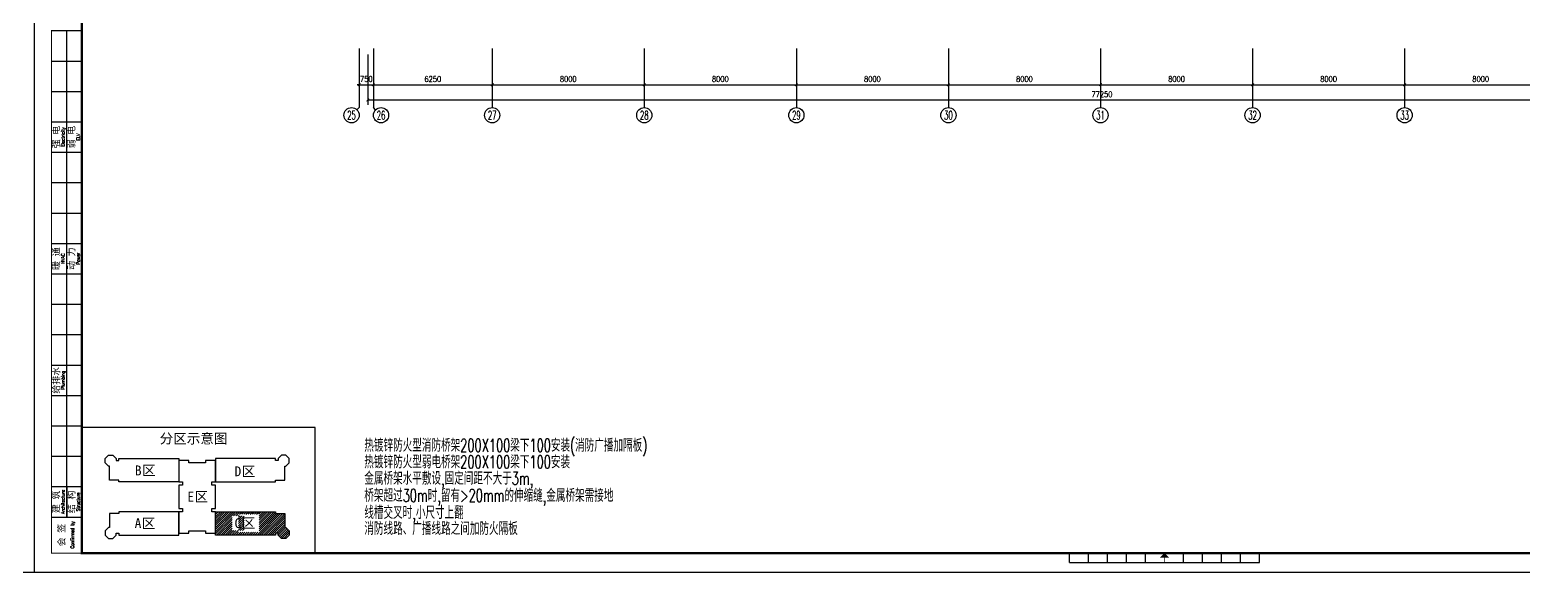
# Model space of a CAD drawing. Extents: x 190999 to 834799, y -200814 to 215286.
# Drawn here: x 428562 to 507118, y -96414 to -67874 of the extents above; entities that cross this region are included whole.
import ezdxf
from ezdxf.enums import TextEntityAlignment as Align

# ---------------------------------------------------------------- set-up
doc = ezdxf.new("R2010")
doc.units = 0
doc.header["$LTSCALE"] = 1000
doc.header["$MEASUREMENT"] = 0
for name, color, linetype in [('AXIS', 3, 'Continuous'), ('AXIS_TEXT', 7, 'Continuous'), ('EQUIP', 3, 'Continuous'), ('PUB_HATCH', 250, 'Continuous'), ('图框', 189, 'Continuous'), ('房间名称', 7, 'Continuous')]:
    doc.layers.add(name, color=color, linetype=linetype)
doc.styles.add('_TCH_AXIS', font='COMPLEX', dxfattribs={"bigfont": 'GBCBIG'})
doc.styles.add('COMPLEX', font='COMPLEX')
doc.styles.add('DIM_FONT', font='SIMPLEX', dxfattribs={"width": 0.7, "bigfont": 'GBCBIG'})
doc.styles.add('HT', font='simhei.ttf')
doc.styles.add('HZTXT', font='tj-romans1.shx', dxfattribs={"width": 0.6, "bigfont": 'hztxt.shx'})
doc.styles.add('TKZ2_tjkts.shx', font='tjromant.shx', dxfattribs={"bigfont": 'tjkts.shx'})
doc.dimstyles.new('DIMN', dxfattribs={"dimtxt": 300, "dimasz": 100, "dimexe": 250, "dimexo": 300, "dimgap": 150, "dimtad": 1, "dimdec": 0, "dimzin": 0, "dimdsep": 46, "dimtxsty": 'DIM_FONT', "dimblk": 'ARCHTICK', "dimcen": 0.09, "dimclrt": 7, "dimazin": 2, "dimtfac": 1, "dimtdec": 0, "dimtix": 1, "dimtmove": 2, "dimatfit": 3, "dimfxl": 0, "dimtolj": 1, "dimtzin": 0, "dimarcsym": 0})

# ---------------------------------------------------------------- blocks, each defined once
blk = doc.blocks.new('TJAD_TK_A0')
at = {"layer": '图框'}
for p, q in [((973, -441.7), (973, 399.3)), ((2162, -441.7), (2162, 399.3)), ((990, -412.7), (990, -156.7)), ((982, -172.7), (998, -172.7)), ((982, -188.7), (998, -188.7)), ((982, -204.7), (998, -204.7)), ((982, -220.7), (998, -220.7)), ((982, -236.7), (998, -236.7)), ((982, -252.7), (998, -252.7)), ((982, -268.7), (998, -268.7)), ((982, -284.7), (998, -284.7)), ((982, -300.7), (998, -300.7)), ((982, -316.7), (998, -316.7)), ((982, -332.7), (998, -332.7)), ((982, -348.7), (998, -348.7)), ((982, -364.7), (998, -364.7)), ((982, -380.7), (998, -380.7)), ((982, -396.7), (998, -396.7)), ((990, -396.7), (990, -412.7)), ((982, -412.7), (998, -412.7)), ((1517.5, -436.65), (1517.5, -431.65)), ((1527.5, -436.65), (1527.5, -431.65)), ((1537.5, -436.65), (1537.5, -431.65)), ((1547.5, -436.65), (1547.5, -431.65)), ((1557.5, -436.65), (1557.5, -431.65)), ((1577.5, -436.65), (1577.5, -431.65)), ((1587.5, -436.65), (1587.5, -431.65)), ((1597.5, -436.65), (1597.5, -431.65)), ((1607.5, -436.65), (1607.5, -431.65)), ((1617.5, -436.65), (1617.5, -431.65)), ((1517.5, -436.65), (1617.5, -436.65)), ((973, -441.7), (2162, -441.7))]:
    blk.add_line(p, q, dxfattribs=at)
at = {"layer": '图框', "const_width": 1.2}
blk.add_lwpolyline([(2152, -431.7), (2152, 389.3), (998, 389.3), (998, -431.7)], close=True, dxfattribs=at)
at = {"layer": '图框'}
for points, const_width in [([(998, -431.7), (982, -431.7), (982, -156.7), (998, -156.7)], 0.6), ([(1567.5, -434.15), (1567.5, -436.65)], 0.3)]:
    blk.add_lwpolyline(points, dxfattribs=dict(at, const_width=const_width))
blk.add_solid([(1570, -434.15), (1565, -434.15), (1567.5, -431.65)], dxfattribs=at)
at = {"layer": '图框', "style": 'TKZ2_tjkts.shx'}
for s, p in [('强 电', (984.79, -212.7)), ('弱 电', (992.79, -212.7)), ('暖 通', (984.79, -276.7)), ('动 力', (992.79, -276.7)), ('给排水', (984.79, -340.7)), ('建 筑', (984.79, -404.7)), ('结 构', (992.79, -404.7)), ('会 签', (987.62, -422.2))]:
    blk.add_text(s, height=3.6, rotation=90, dxfattribs=at).set_placement(p, align=Align.MIDDLE_CENTER)
at = {"layer": '图框', "style": 'TKZ2_tjkts.shx', "width": 0.8}
for s, p in [('Electricity', (988.02, -212.7)), ('ELV', (996.02, -212.7)), ('HVAC', (988.02, -276.7)), ('Power', (996.02, -276.7)), ('Plumbing', (988.02, -340.7)), ('Architecture', (988.02, -404.7)), ('Structure', (996.02, -404.7)), ('Confirmed by', (992.95, -422.09))]:
    blk.add_text(s, height=1.8, rotation=90, dxfattribs=at).set_placement(p, align=Align.MIDDLE_CENTER)
blk = doc.blocks.new('_ArchTick')
at = {"const_width": 0.5}
blk.add_lwpolyline([(-0.7, -0.7), (0.7, 0.7)], dxfattribs=at)
blk = doc.blocks.new('*D1444')
at = {"layer": 'AXIS', "color": 0, "lineweight": -2}
for p, q in [((500885, -69164), (500885, -71014)), ((508885, -69164), (508885, -71014)), ((500885, -70764), (508885, -70764))]:
    blk.add_line(p, q, dxfattribs=at)
at = {"layer": 'Defpoints', "color": 0}
for p in [(500885, -68864), (508885, -68864), (508885, -70764)]:
    blk.add_point(p, dxfattribs=at)
at = {"layer": 'AXIS', "color": 0, "lineweight": -2, "xscale": 100, "yscale": 100, "zscale": 100, "rotation": 180}
blk.add_blockref('_ArchTick', (500885, -70764), dxfattribs=at)
at = {"layer": 'AXIS', "color": 0, "lineweight": -2, "xscale": 100, "yscale": 100, "zscale": 100}
blk.add_blockref('_ArchTick', (508885, -70764), dxfattribs=at)
at = {"layer": 'AXIS', "color": 7, "insert": (504885, -70464), "char_height": 300, "attachment_point": 5, "style": 'DIM_FONT'}
blk.add_mtext('\\A1;8000', dxfattribs=at)
blk = doc.blocks.new('*D1445')
at = {"layer": 'AXIS', "color": 0, "lineweight": -2}
for p, q in [((492885, -69164), (492885, -71014)), ((500885, -69164), (500885, -71014)), ((492885, -70764), (500885, -70764))]:
    blk.add_line(p, q, dxfattribs=at)
at = {"layer": 'Defpoints', "color": 0}
for p in [(492885, -68864), (500885, -68864), (500885, -70764)]:
    blk.add_point(p, dxfattribs=at)
at = {"layer": 'AXIS', "color": 0, "lineweight": -2, "xscale": 100, "yscale": 100, "zscale": 100, "rotation": 180}
blk.add_blockref('_ArchTick', (492885, -70764), dxfattribs=at)
at = {"layer": 'AXIS', "color": 0, "lineweight": -2, "xscale": 100, "yscale": 100, "zscale": 100}
blk.add_blockref('_ArchTick', (500885, -70764), dxfattribs=at)
at = {"layer": 'AXIS', "color": 7, "insert": (496885, -70464), "char_height": 300, "attachment_point": 5, "style": 'DIM_FONT'}
blk.add_mtext('\\A1;8000', dxfattribs=at)
blk = doc.blocks.new('*D1446')
at = {"layer": 'AXIS', "color": 0, "lineweight": -2}
for p, q in [((484885, -69164), (484885, -71014)), ((492885, -69164), (492885, -71014)), ((484885, -70764), (492885, -70764))]:
    blk.add_line(p, q, dxfattribs=at)
at = {"layer": 'Defpoints', "color": 0}
for p in [(484885, -68864), (492885, -68864), (492885, -70764)]:
    blk.add_point(p, dxfattribs=at)
at = {"layer": 'AXIS', "color": 0, "lineweight": -2, "xscale": 100, "yscale": 100, "zscale": 100, "rotation": 180}
blk.add_blockref('_ArchTick', (484885, -70764), dxfattribs=at)
at = {"layer": 'AXIS', "color": 0, "lineweight": -2, "xscale": 100, "yscale": 100, "zscale": 100}
blk.add_blockref('_ArchTick', (492885, -70764), dxfattribs=at)
at = {"layer": 'AXIS', "color": 7, "insert": (488885, -70464), "char_height": 300, "attachment_point": 5, "style": 'DIM_FONT'}
blk.add_mtext('\\A1;8000', dxfattribs=at)
blk = doc.blocks.new('*D1447')
at = {"layer": 'AXIS', "color": 0, "lineweight": -2}
for p, q in [((476885, -69164), (476885, -71014)), ((484885, -69164), (484885, -71014)), ((476885, -70764), (484885, -70764))]:
    blk.add_line(p, q, dxfattribs=at)
at = {"layer": 'Defpoints', "color": 0}
for p in [(476885, -68864), (484885, -68864), (484885, -70764)]:
    blk.add_point(p, dxfattribs=at)
at = {"layer": 'AXIS', "color": 0, "lineweight": -2, "xscale": 100, "yscale": 100, "zscale": 100, "rotation": 180}
blk.add_blockref('_ArchTick', (476885, -70764), dxfattribs=at)
at = {"layer": 'AXIS', "color": 0, "lineweight": -2, "xscale": 100, "yscale": 100, "zscale": 100}
blk.add_blockref('_ArchTick', (484885, -70764), dxfattribs=at)
at = {"layer": 'AXIS', "color": 7, "insert": (480885, -70464), "char_height": 300, "attachment_point": 5, "style": 'DIM_FONT'}
blk.add_mtext('\\A1;8000', dxfattribs=at)
blk = doc.blocks.new('*D1448')
at = {"layer": 'AXIS', "color": 0, "lineweight": -2}
for p, q in [((468885, -69164), (468885, -71014)), ((476885, -69164), (476885, -71014)), ((468885, -70764), (476885, -70764))]:
    blk.add_line(p, q, dxfattribs=at)
at = {"layer": 'Defpoints', "color": 0}
for p in [(468885, -68864), (476885, -68864), (476885, -70764)]:
    blk.add_point(p, dxfattribs=at)
at = {"layer": 'AXIS', "color": 0, "lineweight": -2, "xscale": 100, "yscale": 100, "zscale": 100, "rotation": 180}
blk.add_blockref('_ArchTick', (468885, -70764), dxfattribs=at)
at = {"layer": 'AXIS', "color": 0, "lineweight": -2, "xscale": 100, "yscale": 100, "zscale": 100}
blk.add_blockref('_ArchTick', (476885, -70764), dxfattribs=at)
at = {"layer": 'AXIS', "color": 7, "insert": (472885, -70464), "char_height": 300, "attachment_point": 5, "style": 'DIM_FONT'}
blk.add_mtext('\\A1;8000', dxfattribs=at)
blk = doc.blocks.new('*D1449')
at = {"layer": 'AXIS', "color": 0, "lineweight": -2}
for p, q in [((460885, -69164), (460885, -71014)), ((468885, -69164), (468885, -71014)), ((460885, -70764), (468885, -70764))]:
    blk.add_line(p, q, dxfattribs=at)
at = {"layer": 'Defpoints', "color": 0}
for p in [(460885, -68864), (468885, -68864), (468885, -70764)]:
    blk.add_point(p, dxfattribs=at)
at = {"layer": 'AXIS', "color": 0, "lineweight": -2, "xscale": 100, "yscale": 100, "zscale": 100, "rotation": 180}
blk.add_blockref('_ArchTick', (460885, -70764), dxfattribs=at)
at = {"layer": 'AXIS', "color": 0, "lineweight": -2, "xscale": 100, "yscale": 100, "zscale": 100}
blk.add_blockref('_ArchTick', (468885, -70764), dxfattribs=at)
at = {"layer": 'AXIS', "color": 7, "insert": (464885, -70464), "char_height": 300, "attachment_point": 5, "style": 'DIM_FONT'}
blk.add_mtext('\\A1;8000', dxfattribs=at)
blk = doc.blocks.new('*D1450')
at = {"layer": 'AXIS', "color": 0, "lineweight": -2}
for p, q in [((452885, -69164), (452885, -71014)), ((460885, -69164), (460885, -71014)), ((452885, -70764), (460885, -70764))]:
    blk.add_line(p, q, dxfattribs=at)
at = {"layer": 'Defpoints', "color": 0}
for p in [(452885, -68864), (460885, -68864), (460885, -70764)]:
    blk.add_point(p, dxfattribs=at)
at = {"layer": 'AXIS', "color": 0, "lineweight": -2, "xscale": 100, "yscale": 100, "zscale": 100, "rotation": 180}
blk.add_blockref('_ArchTick', (452885, -70764), dxfattribs=at)
at = {"layer": 'AXIS', "color": 0, "lineweight": -2, "xscale": 100, "yscale": 100, "zscale": 100}
blk.add_blockref('_ArchTick', (460885, -70764), dxfattribs=at)
at = {"layer": 'AXIS', "color": 7, "insert": (456885, -70464), "char_height": 300, "attachment_point": 5, "style": 'DIM_FONT'}
blk.add_mtext('\\A1;8000', dxfattribs=at)
blk = doc.blocks.new('*D1451')
at = {"layer": 'AXIS', "color": 0, "lineweight": -2}
for p, q in [((446635, -69164), (446635, -71014)), ((452885, -69164), (452885, -71014)), ((446635, -70764), (452885, -70764))]:
    blk.add_line(p, q, dxfattribs=at)
at = {"layer": 'Defpoints', "color": 0}
for p in [(446635, -68864), (452885, -68864), (452885, -70764)]:
    blk.add_point(p, dxfattribs=at)
at = {"layer": 'AXIS', "color": 0, "lineweight": -2, "xscale": 100, "yscale": 100, "zscale": 100, "rotation": 180}
blk.add_blockref('_ArchTick', (446635, -70764), dxfattribs=at)
at = {"layer": 'AXIS', "color": 0, "lineweight": -2, "xscale": 100, "yscale": 100, "zscale": 100}
blk.add_blockref('_ArchTick', (452885, -70764), dxfattribs=at)
at = {"layer": 'AXIS', "color": 7, "insert": (449760, -70464), "char_height": 300, "attachment_point": 5, "style": 'DIM_FONT'}
blk.add_mtext('\\A1;6250', dxfattribs=at)
blk = doc.blocks.new('*D1452')
at = {"layer": 'AXIS', "color": 0, "lineweight": -2}
for p, q in [((445885, -69164), (445885, -71014)), ((446635, -69164), (446635, -71014)), ((445885, -70764), (445785, -70764)), ((445885, -70764), (446635, -70764)), ((446635, -70764), (446735, -70764))]:
    blk.add_line(p, q, dxfattribs=at)
at = {"layer": 'Defpoints', "color": 0}
for p in [(445885, -68864), (446635, -68864), (446635, -70764)]:
    blk.add_point(p, dxfattribs=at)
at = {"layer": 'AXIS', "color": 0, "lineweight": -2, "xscale": 100, "yscale": 100, "zscale": 100}
blk.add_blockref('_ArchTick', (445885, -70764), dxfattribs=at)
at = {"layer": 'AXIS', "color": 0, "lineweight": -2, "xscale": 100, "yscale": 100, "zscale": 100, "rotation": 180}
blk.add_blockref('_ArchTick', (446635, -70764), dxfattribs=at)
at = {"layer": 'AXIS', "color": 7, "insert": (446260, -70464), "char_height": 300, "attachment_point": 5, "style": 'DIM_FONT'}
blk.add_mtext('\\A1;750', dxfattribs=at)
blk = doc.blocks.new('*D1453')
at = {"layer": 'AXIS', "color": 0, "lineweight": -2}
for p, q in [((446335, -69164), (446335, -71814)), ((523584, -69164), (523584, -71814)), ((446335, -71564), (523584, -71564))]:
    blk.add_line(p, q, dxfattribs=at)
at = {"layer": 'Defpoints', "color": 0}
for p in [(446335, -68864), (523584, -68864), (523584, -71564)]:
    blk.add_point(p, dxfattribs=at)
at = {"layer": 'AXIS', "color": 0, "lineweight": -2, "xscale": 100, "yscale": 100, "zscale": 100, "rotation": 180}
blk.add_blockref('_ArchTick', (446335, -71564), dxfattribs=at)
at = {"layer": 'AXIS', "color": 0, "lineweight": -2, "xscale": 100, "yscale": 100, "zscale": 100}
blk.add_blockref('_ArchTick', (523584, -71564), dxfattribs=at)
at = {"layer": 'AXIS', "color": 7, "insert": (484959, -71264), "char_height": 300, "attachment_point": 5, "style": 'DIM_FONT'}
blk.add_mtext('\\A1;77250', dxfattribs=at)
blk = doc.blocks.new('_AXISO')
blk.add_circle((0, 0), 0.5)
at = {"layer": 'AXIS_TEXT', "style": 'COMPLEX', "width": 1.041667}
blk.add_attdef('A', text='', height=0.56, dxfattribs=at).set_placement((-0.25, -0.28), (0.25, -0.28), align=Align.FIT)

msp = doc.modelspace()

# ---------------------------------------------------------------- hatches: boundary and pattern name
at = {"layer": 'PUB_HATCH'}
h = msp.add_hatch(dxfattribs=at)
h.set_pattern_fill('ANSI31', color=256, scale=50, style=0)
h.set_pattern_definition([(45, (-18049.64, -10619.11), (-56.126601, 56.126601), [])])
h.paths.add_polyline_path([(438334.5, -94364.2), (438334.5, -93234.2), (441477, -93234.2), (441477, -93334.2), (441977.1, -93334.2), (441977.1, -94064.2), (442030.2, -94064.2), (442197.1, -94231.1), (442197.1, -94467.2), (442030.1, -94634.2), (441794, -94634.2), (441627, -94467.2), (441627, -94364.2), (441477, -94364.2), (441477, -94464.2), (438334.5, -94464.2)])
edge = h.paths.add_edge_path(flags=16)
edge.add_line((439196.8, -94226.2), (439833.3, -94226.2))
edge.add_line((439833.3, -94226.2), (439833.3, -93450.9))
edge.add_line((439833.3, -93450.9), (439196.8, -93450.9))
edge.add_line((439196.8, -93450.9), (439196.8, -94226.2))
edge.add_line((439545.3, -94314.8), (440618.9, -94314.8))
edge.add_line((440618.9, -94314.8), (440618.9, -93362.2))
edge.add_line((440618.9, -93362.2), (439545.3, -93362.2))
edge.add_line((439545.3, -93362.2), (439545.3, -94314.8))

# ---------------------------------------------------------------- linework, layer by layer
msp.add_lwpolyline([(431298.5, -95413.5), (443564, -95413.5), (443564, -88796), (431298.5, -88796)], close=True)
for points in [[(436389.6, -90534.2), (436389.6, -91664.2), (433247, -91664.2), (433247, -91564.2), (432747, -91564.2), (432747, -90834.2), (432693.9, -90834.2), (432527, -90667.3), (432527, -90431.2), (432694, -90264.2), (432930.1, -90264.2), (433097.1, -90431.2), (433097.1, -90534.2), (433247, -90534.2), (433247, -90434.2), (436389.6, -90434.2), (436389.6, -90534.2)], [(438334.5, -90534.2), (438334.5, -91664.2), (441477, -91664.2), (441477, -91564.2), (441977.1, -91564.2), (441977.1, -90834.2), (442030.2, -90834.2), (442197.1, -90667.3), (442197.1, -90431.2), (442030.1, -90264.2), (441794, -90264.2), (441627, -90431.2), (441627, -90534.2), (441477, -90534.2), (441477, -90434.2), (438334.5, -90434.2), (438334.5, -90534.2)], [(437362.1, -94239.2), (437797, -94239.2), (437797, -94364.2), (438329.5, -94364.2), (438329.5, -94364.2), (438329.5, -93234.2), (438132, -93234.2), (438132, -93064.2), (438327, -93064.2), (438327, -91834.2), (438132, -91834.2), (438132, -91664.2), (438329.5, -91664.2), (438329.5, -90534.2), (437797, -90534.2), (437797, -90659.2), (436927.1, -90659.2), (436927.1, -90534.2), (436394.5, -90534.2), (436394.5, -91664.2), (436592.1, -91664.2), (436592.1, -91834.2), (436397.1, -91834.2), (436397.1, -93064.2), (436592.1, -93064.2), (436592.1, -93234.2), (436394.5, -93234.2), (436394.5, -94364.2), (436394.5, -94364.2), (436927.1, -94364.2), (436927.1, -94239.2), (437362.1, -94239.2)], [(436389.6, -94364.2), (436389.6, -93234.2), (433247, -93234.2), (433247, -93334.2), (432747, -93334.2), (432747, -94064.2), (432693.9, -94064.2), (432527, -94231.1), (432527, -94467.2), (432694, -94634.2), (432930.1, -94634.2), (433097.1, -94467.2), (433097.1, -94364.2), (433247, -94364.2), (433247, -94464.2), (436389.6, -94464.2), (436389.6, -94364.2)], [(438334.5, -94364.2), (438334.5, -93234.2), (441477, -93234.2), (441477, -93334.2), (441977.1, -93334.2), (441977.1, -94064.2), (442030.2, -94064.2), (442197.1, -94231.1), (442197.1, -94467.2), (442030.1, -94634.2), (441794, -94634.2), (441627, -94467.2), (441627, -94364.2), (441477, -94364.2), (441477, -94464.2), (438334.5, -94464.2), (438334.5, -94364.2)]]:
    msp.add_lwpolyline(points)
at = {"layer": 'AXIS'}
for p, q in [((445884.6, -68863.5), (445884.6, -71967.2)), ((446634.6, -68863.5), (446634.6, -71967.2)), ((452884.6, -68863.5), (452884.6, -71967.2)), ((460884.6, -68863.5), (460884.6, -71967.2)), ((468884.6, -68863.5), (468884.6, -71967.2)), ((476884.6, -68863.5), (476884.6, -71967.2)), ((484884.6, -68863.5), (484884.6, -71967.2)), ((492884.6, -68863.5), (492884.6, -71967.2)), ((500884.6, -68863.5), (500884.6, -71967.2)), ((445767.4, -72084.3), (445884.6, -71967.2)), ((446751.7, -72084.3), (446634.6, -71967.2))]:
    msp.add_line(p, q, dxfattribs=at)

# ---------------------------------------------------------------- block references
ref = msp.add_blockref('_AXISO', (445484.6, -72367.2), dxfattribs=dict(at, xscale=800, yscale=800, zscale=800))
ref.add_attrib('A', '25', dxfattribs={"layer": 'AXIS_TEXT', "height": 452.55, "style": '_TCH_AXIS', "width": 0.617647}).set_placement((445258.3, -72593.5), (445710.9, -72593.5), align=Align.FIT)
ref = msp.add_blockref('_AXISO', (447034.6, -72367.2), dxfattribs=dict(at, xscale=800, yscale=800, zscale=800))
ref.add_attrib('A', '26', dxfattribs={"layer": 'AXIS_TEXT', "height": 452.55, "style": '_TCH_AXIS', "width": 0.617647}).set_placement((446808.3, -72593.5), (447260.9, -72593.5), align=Align.FIT)
ref = msp.add_blockref('_AXISO', (452884.6, -72367.2), dxfattribs=dict(at, xscale=800, yscale=800, zscale=800))
ref.add_attrib('A', '27', dxfattribs={"layer": 'AXIS_TEXT', "height": 452.55, "style": '_TCH_AXIS', "width": 0.617647}).set_placement((452658.3, -72593.5), (453110.9, -72593.5), align=Align.FIT)
ref = msp.add_blockref('_AXISO', (460884.6, -72367.2), dxfattribs=dict(at, xscale=800, yscale=800, zscale=800))
ref.add_attrib('A', '28', dxfattribs={"layer": 'AXIS_TEXT', "height": 452.55, "style": '_TCH_AXIS', "width": 0.617647}).set_placement((460658.3, -72593.5), (461110.9, -72593.5), align=Align.FIT)
ref = msp.add_blockref('_AXISO', (468884.6, -72367.2), dxfattribs=dict(at, xscale=800, yscale=800, zscale=800))
ref.add_attrib('A', '29', dxfattribs={"layer": 'AXIS_TEXT', "height": 452.55, "style": '_TCH_AXIS', "width": 0.617647}).set_placement((468658.3, -72593.5), (469110.9, -72593.5), align=Align.FIT)
ref = msp.add_blockref('_AXISO', (476884.6, -72367.2), dxfattribs=dict(at, xscale=800, yscale=800, zscale=800))
ref.add_attrib('A', '30', dxfattribs={"layer": 'AXIS_TEXT', "height": 452.55, "style": '_TCH_AXIS', "width": 0.636364}).set_placement((476658.3, -72593.5), (477110.9, -72593.5), align=Align.FIT)
ref = msp.add_blockref('_AXISO', (484884.6, -72367.2), dxfattribs=dict(at, xscale=800, yscale=800, zscale=800))
ref.add_attrib('A', '31', dxfattribs={"layer": 'AXIS_TEXT', "height": 452.55, "style": '_TCH_AXIS', "width": 0.75}).set_placement((484658.3, -72593.5), (485110.9, -72593.5), align=Align.FIT)
ref = msp.add_blockref('_AXISO', (492884.6, -72367.2), dxfattribs=dict(at, xscale=800, yscale=800, zscale=800))
ref.add_attrib('A', '32', dxfattribs={"layer": 'AXIS_TEXT', "height": 452.55, "style": '_TCH_AXIS', "width": 0.636364}).set_placement((492658.3, -72593.5), (493110.9, -72593.5), align=Align.FIT)
ref = msp.add_blockref('_AXISO', (500884.6, -72367.2), dxfattribs=dict(at, xscale=800, yscale=800, zscale=800))
ref.add_attrib('A', '33', dxfattribs={"layer": 'AXIS_TEXT', "height": 452.55, "style": '_TCH_AXIS', "width": 0.636364}).set_placement((500658.3, -72593.5), (501110.9, -72593.5), align=Align.FIT)
at = {"layer": '图框', "xscale": 100, "yscale": 100, "zscale": 100}
for p in [(212598.6, -52243.2), (331498.6, -52243.2)]:
    msp.add_blockref('TJAD_TK_A0', p, dxfattribs=at)

# ---------------------------------------------------------------- texts
at = {"layer": 'EQUIP', "style": 'HZTXT', "width": 0.65}
for s, p in [('热镀锌防火型消防桥架200X100梁下100安装(消防广播加隔板)', (446156, -90077.2)), ('热镀锌防火型消防桥架200X100梁下100安装(消防广播加隔板)', (446156, -90077.2)), ('热镀锌防火型弱电桥架200X100梁下100安装', (446156, -90949.8)), ('热镀锌防火型弱电桥架200X100梁下100安装', (446156, -90949.8)), ('金属桥架水平敷设,固定间距不大于3m,', (446156, -91813.5)), ('金属桥架水平敷设,固定间距不大于3m,', (446156, -91813.5)), ('桥架超过30m时,留有>20mm的伸缩缝,金属桥架需接地', (446156, -92714.9)), ('桥架超过30m时,留有>20mm的伸缩缝,金属桥架需接地', (446156, -92714.9)), ('线槽交叉时,小尺寸上翻', (446156, -93615.3)), ('线槽交叉时,小尺寸上翻', (446156, -93615.3)), ('消防线路、广播线路之间加防火隔板', (446156, -94456.1)), ('消防线路、广播线路之间加防火隔板', (446156, -94456.1))]:
    msp.add_text(s, height=675, dxfattribs=at).set_placement(p)
at = {"layer": '房间名称', "style": 'HT'}
for s, height, p in [('分区示意图', 522.78, (435389.8, -89643.7)), ('B', 522.8, (434084, -91322.5)), ('区', 522.8, (434462.1, -91322.5)), ('D', 522.8, (439326, -91367.7)), ('区', 522.8, (439704.1, -91367.7)), ('E', 522.8, (436846, -92701.5)), ('区', 522.8, (437224.1, -92701.5)), ('A', 522.8, (434072.2, -94098.8)), ('区', 522.8, (434450.3, -94098.8)), ('C', 522.8, (439326, -94096.9)), ('区', 522.8, (439704.1, -94096.9))]:
    msp.add_text(s, height=height, dxfattribs=at).set_placement(p)

# ---------------------------------------------------------------- dimensions: what is measured, and where the dimension line sits
at = {"layer": 'AXIS'}
for p1, p2, distance, picture, middle in [((445884.6, -68863.5), (446634.6, -68863.5), -1900, '*D1452', (446259.6, -70463.5)), ((446334.6, -68863.5), (523584.4, -68863.5), -2700, '*D1453', (484959.5, -71263.5)), ((446634.6, -68863.5), (452884.6, -68863.5), -1900, '*D1451', (449759.6, -70463.5)), ((452884.6, -68863.5), (460884.6, -68863.5), -1900, '*D1450', (456884.6, -70463.5)), ((460884.6, -68863.5), (468884.6, -68863.5), -1900, '*D1449', (464884.6, -70463.5)), ((468884.6, -68863.5), (476884.6, -68863.5), -1900, '*D1448', (472884.6, -70463.5)), ((476884.6, -68863.5), (484884.6, -68863.5), -1900, '*D1447', (480884.6, -70463.5)), ((484884.6, -68863.5), (492884.6, -68863.5), -1900, '*D1446', (488884.6, -70463.5)), ((492884.6, -68863.5), (500884.6, -68863.5), -1900, '*D1445', (496884.6, -70463.5)), ((500884.6, -68863.5), (508884.6, -68863.5), -1900, '*D1444', (504884.6, -70463.5))]:
    dim = msp.add_aligned_dim(p1=p1, p2=p2, distance=distance, dimstyle='DIMN', dxfattribs=at)
    dim.commit()
    dim.dimension.update_dxf_attribs({"geometry": picture, "text_midpoint": middle})

doc.saveas('drawing.dxf')
